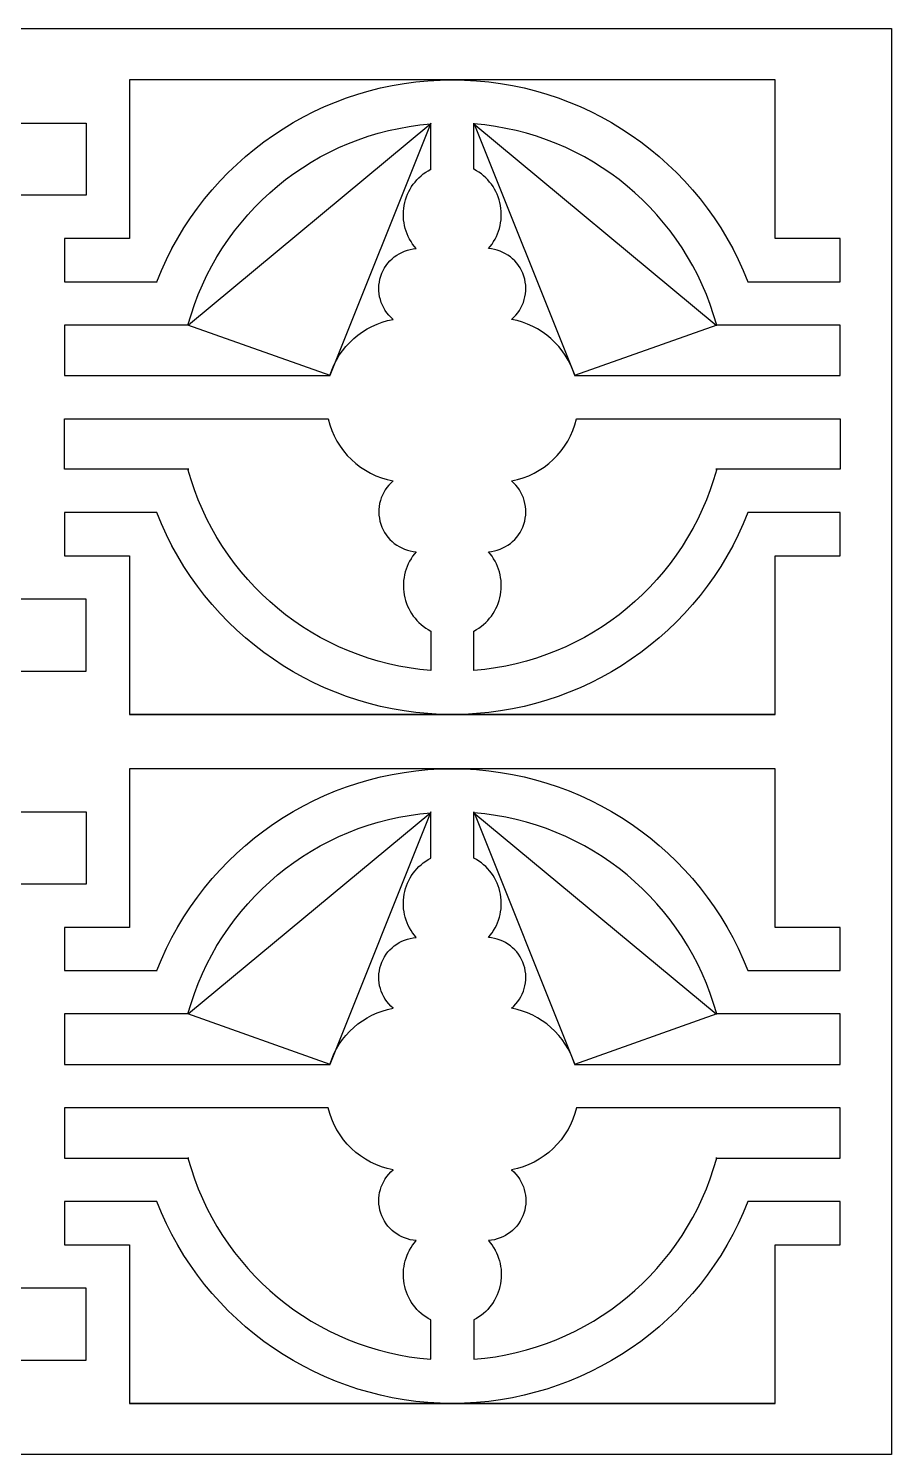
# Model space of a CAD drawing. Header units: centimetres. Extents: x -10.56 to -1.5, y 0.84 to 8.32.
# Drawn here: x -6.03 to -1.5, y 0.84 to 8.32 of the extents above; entities that cross this region are included whole.
import ezdxf

# ---------------------------------------------------------------- set-up
doc = ezdxf.new("R2010")
doc.units = ezdxf.units.CM
doc.header["$MEASUREMENT"] = 0
doc.layers.add('layer 1', color=7, linetype='Continuous')

msp = doc.modelspace()

# ---------------------------------------------------------------- linework, layer by layer
at = {"layer": 'layer 1', "color": 250}
for points, knots in [([(-10.55525, 0.84025), (-10.55525, 0.84025), (-1.49953, 0.84025), (-1.49953, 0.84025), (-1.49953, 0.84025), (-1.49953, 0.84025), (-1.49953, 8.31953), (-1.49953, 8.31953), (-1.49953, 8.31953), (-1.49953, 8.31953), (-10.55525, 8.31953), (-10.55525, 8.31953), (-10.55525, 8.31953), (-10.55525, 8.31953), (-10.55525, 0.84025), (-10.55525, 0.84025), (-10.55525, 0.84025), (-10.55525, 0.84025), (-10.55525, 0.84025), (-10.55525, 0.84025)], [0, 0, 0, 0, 0.1666667, 0.1666667, 0.1666667, 0.1666667, 0.3333333, 0.3333333, 0.3333333, 0.3333333, 0.5, 0.5, 0.5, 0.5, 0.6666667, 0.6666667, 0.6666667, 0.6666667, 1, 1, 1, 1]), ([(-5.35214, 6.99121), (-5.35214, 6.99121), (-5.83816, 6.99121), (-5.83816, 6.99121), (-5.83816, 6.99121), (-5.83816, 6.99121), (-5.83816, 7.21822), (-5.83816, 7.21822), (-5.83816, 7.21822), (-5.83816, 7.21822), (-5.49765, 7.21822), (-5.49765, 7.21822), (-5.49765, 7.21822), (-5.49765, 7.21822), (-5.49765, 8.05057), (-5.49765, 8.05057), (-5.49765, 8.05057), (-5.49765, 8.05057), (-2.10976, 8.05057), (-2.10976, 8.05057), (-2.10976, 8.05057), (-2.10976, 8.05057), (-2.10976, 7.21822), (-2.10976, 7.21822), (-2.10976, 7.21822), (-2.10976, 7.21822), (-1.76925, 7.21822), (-1.76925, 7.21822), (-1.76925, 7.21822), (-1.76925, 7.21822), (-1.76925, 6.99121), (-1.76925, 6.99121), (-1.76925, 6.99121), (-1.76925, 6.99121), (-2.25296, 6.99121), (-2.25296, 6.99121), (-2.25296, 6.99121), (-2.50233, 7.63003), (-3.11794, 8.05057), (-3.80371, 8.05057), (-3.80371, 8.05057), (-4.48948, 8.05057), (-5.10509, 7.63003), (-5.35446, 6.99121), (-5.35446, 6.99121), (-5.35446, 6.99121), (-5.35214, 6.99121), (-5.35214, 6.99121)], [0, 0, 0, 0, 0.0769231, 0.0769231, 0.0769231, 0.0769231, 0.1538462, 0.1538462, 0.1538462, 0.1538462, 0.2307692, 0.2307692, 0.2307692, 0.2307692, 0.3076923, 0.3076923, 0.3076923, 0.3076923, 0.3846154, 0.3846154, 0.3846154, 0.3846154, 0.4615385, 0.4615385, 0.4615385, 0.4615385, 0.5384615, 0.5384615, 0.5384615, 0.5384615, 0.6153846, 0.6153846, 0.6153846, 0.6153846, 0.6923077, 0.6923077, 0.6923077, 0.6923077, 0.7692308, 0.7692308, 0.7692308, 0.7692308, 0.8461538, 0.8461538, 0.8461538, 0.8461538, 1, 1, 1, 1]), ([(-6.33, 7.44522), (-6.33, 7.44522), (-5.72465, 7.44522), (-5.72465, 7.44522), (-5.72465, 7.44522), (-5.72465, 7.44522), (-5.72465, 7.82357), (-5.72465, 7.82357), (-5.72465, 7.82357), (-5.72465, 7.82357), (-6.33, 7.82357), (-6.33, 7.82357), (-6.33, 7.82357), (-6.33, 7.82357), (-6.33, 7.44522), (-6.33, 7.44522), (-6.33, 7.44522), (-6.33, 7.44522), (-6.33, 7.44522), (-6.33, 7.44522)], [0, 0, 0, 0, 0.1666667, 0.1666667, 0.1666667, 0.1666667, 0.3333333, 0.3333333, 0.3333333, 0.3333333, 0.5, 0.5, 0.5, 0.5, 0.6666667, 0.6666667, 0.6666667, 0.6666667, 1, 1, 1, 1]), ([(-3.91721, 7.81908), (-4.5217, 7.7712), (-5.03117, 7.34921), (-5.19074, 6.76421), (-5.19074, 6.76421), (-5.19074, 6.76421), (-5.18814, 6.76421), (-5.18814, 6.76421), (-5.18814, 6.76421), (-5.18814, 6.76421), (-3.91721, 7.81908), (-3.91721, 7.81908)], [0, 0, 0, 0, 0.25, 0.25, 0.25, 0.25, 0.5, 0.5, 0.5, 0.5, 1, 1, 1, 1]), ([(-3.91721, 7.82357), (-3.91721, 7.82357), (-3.91721, 7.58134), (-3.91721, 7.58134), (-3.91721, 7.58134), (-3.99029, 7.54284), (-4.04162, 7.47287), (-4.05639, 7.39161), (-4.05639, 7.39161), (-4.07116, 7.31034), (-4.04774, 7.22678), (-3.99288, 7.16503), (-3.99288, 7.16503), (-4.07865, 7.15953), (-4.15242, 7.10233), (-4.17909, 7.02061), (-4.17909, 7.02061), (-4.20576, 6.93891), (-4.17996, 6.8492), (-4.11395, 6.79415), (-4.11395, 6.79415), (-4.27087, 6.76505), (-4.39888, 6.65163), (-4.44667, 6.49937), (-4.44667, 6.49937), (-4.44667, 6.49937), (-3.91721, 7.82357), (-3.91721, 7.82357)], [0, 0, 0, 0, 0.125, 0.125, 0.125, 0.125, 0.25, 0.25, 0.25, 0.25, 0.375, 0.375, 0.375, 0.375, 0.5, 0.5, 0.5, 0.5, 0.625, 0.625, 0.625, 0.625, 0.75, 0.75, 0.75, 0.75, 1, 1, 1, 1]), ([(-3.69021, 7.82357), (-3.69021, 7.82357), (-3.69021, 7.58134), (-3.69021, 7.58134), (-3.69021, 7.58134), (-3.61713, 7.54284), (-3.5658, 7.47287), (-3.55103, 7.39161), (-3.55103, 7.39161), (-3.53626, 7.31034), (-3.55967, 7.22678), (-3.61454, 7.16503), (-3.61454, 7.16503), (-3.52877, 7.15953), (-3.455, 7.10233), (-3.42833, 7.02061), (-3.42833, 7.02061), (-3.40166, 6.93891), (-3.42746, 6.8492), (-3.49346, 6.79415), (-3.49346, 6.79415), (-3.33654, 6.76505), (-3.20854, 6.65163), (-3.16075, 6.49937), (-3.16075, 6.49937), (-3.16075, 6.49937), (-3.69021, 7.82357), (-3.69021, 7.82357)], [0, 0, 0, 0, 0.125, 0.125, 0.125, 0.125, 0.25, 0.25, 0.25, 0.25, 0.375, 0.375, 0.375, 0.375, 0.5, 0.5, 0.5, 0.5, 0.625, 0.625, 0.625, 0.625, 0.75, 0.75, 0.75, 0.75, 1, 1, 1, 1]), ([(-3.69021, 7.81908), (-3.08572, 7.7712), (-2.57625, 7.34921), (-2.41668, 6.76421), (-2.41668, 6.76421), (-2.41668, 6.76421), (-2.41927, 6.76421), (-2.41927, 6.76421), (-2.41927, 6.76421), (-2.41927, 6.76421), (-3.69021, 7.81908), (-3.69021, 7.81908)], [0, 0, 0, 0, 0.25, 0.25, 0.25, 0.25, 0.5, 0.5, 0.5, 0.5, 1, 1, 1, 1]), ([(-4.44521, 6.49937), (-4.44521, 6.49937), (-5.83816, 6.49937), (-5.83816, 6.49937), (-5.83816, 6.49937), (-5.83816, 6.49937), (-5.83816, 6.76421), (-5.83816, 6.76421), (-5.83816, 6.76421), (-5.83816, 6.76421), (-5.19074, 6.76421), (-5.19074, 6.76421), (-5.19074, 6.76421), (-5.19074, 6.76421), (-4.44521, 6.49937), (-4.44521, 6.49937)], [0, 0, 0, 0, 0.2, 0.2, 0.2, 0.2, 0.4, 0.4, 0.4, 0.4, 0.6, 0.6, 0.6, 0.6, 1, 1, 1, 1]), ([(-2.41668, 6.76421), (-2.41668, 6.76421), (-1.76925, 6.76421), (-1.76925, 6.76421), (-1.76925, 6.76421), (-1.76925, 6.76421), (-1.76925, 6.49937), (-1.76925, 6.49937), (-1.76925, 6.49937), (-1.76925, 6.49937), (-3.16221, 6.49937), (-3.16221, 6.49937), (-3.16221, 6.49937), (-3.16221, 6.49937), (-2.41668, 6.76421), (-2.41668, 6.76421)], [0, 0, 0, 0, 0.2, 0.2, 0.2, 0.2, 0.4, 0.4, 0.4, 0.4, 0.6, 0.6, 0.6, 0.6, 1, 1, 1, 1]), ([(-5.19074, 6.00752), (-5.03117, 5.42251), (-4.5217, 5.00051), (-3.91721, 4.95264), (-3.91721, 4.95264), (-3.91721, 4.95264), (-3.91721, 5.15918), (-3.91721, 5.15918), (-3.91721, 5.15918), (-3.99029, 5.19769), (-4.04162, 5.26765), (-4.05638, 5.34892), (-4.05638, 5.34892), (-4.07116, 5.43019), (-4.04774, 5.51374), (-3.99288, 5.5755), (-3.99288, 5.5755), (-4.07865, 5.581), (-4.15242, 5.63821), (-4.17909, 5.71992), (-4.17909, 5.71992), (-4.20576, 5.80163), (-4.17996, 5.89134), (-4.11395, 5.94639), (-4.11395, 5.94639), (-4.28235, 5.97761), (-4.41629, 6.10557), (-4.45519, 6.27236), (-4.45519, 6.27236), (-4.45519, 6.27236), (-5.83816, 6.27236), (-5.83816, 6.27236), (-5.83816, 6.27236), (-5.83816, 6.27236), (-5.83816, 6.00752), (-5.83816, 6.00752), (-5.83816, 6.00752), (-5.83816, 6.00752), (-5.19074, 6.00752), (-5.19074, 6.00752), (-5.19074, 6.00752), (-5.19074, 6.00752), (-5.18629, 6.00752), (-5.18629, 6.00752), (-5.18629, 6.00752), (-5.18629, 6.00752), (-5.19074, 6.00752), (-5.19074, 6.00752)], [0, 0, 0, 0, 0.0769231, 0.0769231, 0.0769231, 0.0769231, 0.1538462, 0.1538462, 0.1538462, 0.1538462, 0.2307692, 0.2307692, 0.2307692, 0.2307692, 0.3076923, 0.3076923, 0.3076923, 0.3076923, 0.3846154, 0.3846154, 0.3846154, 0.3846154, 0.4615385, 0.4615385, 0.4615385, 0.4615385, 0.5384615, 0.5384615, 0.5384615, 0.5384615, 0.6153846, 0.6153846, 0.6153846, 0.6153846, 0.6923077, 0.6923077, 0.6923077, 0.6923077, 0.7692308, 0.7692308, 0.7692308, 0.7692308, 0.8461538, 0.8461538, 0.8461538, 0.8461538, 1, 1, 1, 1]), ([(-2.42112, 6.00752), (-2.42112, 6.00752), (-2.41668, 6.00752), (-2.41668, 6.00752), (-2.41668, 6.00752), (-2.41668, 6.00752), (-1.76925, 6.00752), (-1.76925, 6.00752), (-1.76925, 6.00752), (-1.76925, 6.00752), (-1.76925, 6.27236), (-1.76925, 6.27236), (-1.76925, 6.27236), (-1.76925, 6.27236), (-3.15223, 6.27236), (-3.15223, 6.27236), (-3.15223, 6.27236), (-3.19113, 6.10557), (-3.32507, 5.97761), (-3.49346, 5.94639), (-3.49346, 5.94639), (-3.42746, 5.89134), (-3.40166, 5.80163), (-3.42833, 5.71992), (-3.42833, 5.71992), (-3.455, 5.63821), (-3.52877, 5.581), (-3.61454, 5.5755), (-3.61454, 5.5755), (-3.55967, 5.51374), (-3.53626, 5.43019), (-3.55104, 5.34892), (-3.55104, 5.34892), (-3.5658, 5.26765), (-3.61713, 5.19769), (-3.69021, 5.15918), (-3.69021, 5.15918), (-3.69021, 5.15918), (-3.69021, 4.95264), (-3.69021, 4.95264), (-3.69021, 4.95264), (-3.08572, 5.00051), (-2.57625, 5.42251), (-2.41668, 6.00752), (-2.41668, 6.00752), (-2.41668, 6.00752), (-2.42112, 6.00752), (-2.42112, 6.00752)], [0, 0, 0, 0, 0.0769231, 0.0769231, 0.0769231, 0.0769231, 0.1538462, 0.1538462, 0.1538462, 0.1538462, 0.2307692, 0.2307692, 0.2307692, 0.2307692, 0.3076923, 0.3076923, 0.3076923, 0.3076923, 0.3846154, 0.3846154, 0.3846154, 0.3846154, 0.4615385, 0.4615385, 0.4615385, 0.4615385, 0.5384615, 0.5384615, 0.5384615, 0.5384615, 0.6153846, 0.6153846, 0.6153846, 0.6153846, 0.6923077, 0.6923077, 0.6923077, 0.6923077, 0.7692308, 0.7692308, 0.7692308, 0.7692308, 0.8461538, 0.8461538, 0.8461538, 0.8461538, 1, 1, 1, 1]), ([(-5.49765, 4.72115), (-5.49765, 4.72115), (-5.49765, 5.55351), (-5.49765, 5.55351), (-5.49765, 5.55351), (-5.49765, 5.55351), (-5.83816, 5.55351), (-5.83816, 5.55351), (-5.83816, 5.55351), (-5.83816, 5.55351), (-5.83816, 5.78051), (-5.83816, 5.78051), (-5.83816, 5.78051), (-5.83816, 5.78051), (-5.35446, 5.78051), (-5.35446, 5.78051), (-5.35446, 5.78051), (-5.10509, 5.14168), (-4.48948, 4.72115), (-3.80371, 4.72115), (-3.80371, 4.72115), (-3.11794, 4.72115), (-2.50233, 5.14168), (-2.25296, 5.78051), (-2.25296, 5.78051), (-2.25296, 5.78051), (-1.76925, 5.78051), (-1.76925, 5.78051), (-1.76925, 5.78051), (-1.76925, 5.78051), (-1.76925, 5.55351), (-1.76925, 5.55351), (-1.76925, 5.55351), (-1.76925, 5.55351), (-2.10976, 5.55351), (-2.10976, 5.55351), (-2.10976, 5.55351), (-2.10976, 5.55351), (-2.10976, 4.72115), (-2.10976, 4.72115), (-2.10976, 4.72115), (-2.10976, 4.72115), (-5.49765, 4.72115), (-5.49765, 4.72115)], [0, 0, 0, 0, 0.0833333, 0.0833333, 0.0833333, 0.0833333, 0.1666667, 0.1666667, 0.1666667, 0.1666667, 0.25, 0.25, 0.25, 0.25, 0.3333333, 0.3333333, 0.3333333, 0.3333333, 0.4166667, 0.4166667, 0.4166667, 0.4166667, 0.5, 0.5, 0.5, 0.5, 0.5833333, 0.5833333, 0.5833333, 0.5833333, 0.6666667, 0.6666667, 0.6666667, 0.6666667, 0.75, 0.75, 0.75, 0.75, 0.8333333, 0.8333333, 0.8333333, 0.8333333, 1, 1, 1, 1]), ([(-6.33, 5.3265), (-6.33, 5.3265), (-5.72465, 5.3265), (-5.72465, 5.3265), (-5.72465, 5.3265), (-5.72465, 5.3265), (-5.72465, 4.94816), (-5.72465, 4.94816), (-5.72465, 4.94816), (-5.72465, 4.94816), (-6.33, 4.94816), (-6.33, 4.94816), (-6.33, 4.94816), (-6.33, 4.94816), (-6.33, 5.3265), (-6.33, 5.3265), (-6.33, 5.3265), (-6.33, 5.3265), (-6.33, 5.3265), (-6.33, 5.3265)], [0, 0, 0, 0, 0.1666667, 0.1666667, 0.1666667, 0.1666667, 0.3333333, 0.3333333, 0.3333333, 0.3333333, 0.5, 0.5, 0.5, 0.5, 0.6666667, 0.6666667, 0.6666667, 0.6666667, 1, 1, 1, 1]), ([(-5.49765, 4.72115), (-5.49765, 4.72115), (-2.10976, 4.72115), (-2.10976, 4.72115), (-2.10976, 4.72115), (-2.10976, 4.72115), (-5.49765, 4.72115), (-5.49765, 4.72115), (-5.49765, 4.72115), (-5.49765, 4.72115), (-5.49765, 4.72115), (-5.49765, 4.72115)], [0, 0, 0, 0, 0.25, 0.25, 0.25, 0.25, 0.5, 0.5, 0.5, 0.5, 1, 1, 1, 1]), ([(-5.35214, 3.37804), (-5.35214, 3.37804), (-5.83816, 3.37804), (-5.83816, 3.37804), (-5.83816, 3.37804), (-5.83816, 3.37804), (-5.83816, 3.60505), (-5.83816, 3.60505), (-5.83816, 3.60505), (-5.83816, 3.60505), (-5.49765, 3.60505), (-5.49765, 3.60505), (-5.49765, 3.60505), (-5.49765, 3.60505), (-5.49765, 4.43739), (-5.49765, 4.43739), (-5.49765, 4.43739), (-5.49765, 4.43739), (-2.10976, 4.43739), (-2.10976, 4.43739), (-2.10976, 4.43739), (-2.10976, 4.43739), (-2.10976, 3.60505), (-2.10976, 3.60505), (-2.10976, 3.60505), (-2.10976, 3.60505), (-1.76925, 3.60505), (-1.76925, 3.60505), (-1.76925, 3.60505), (-1.76925, 3.60505), (-1.76925, 3.37804), (-1.76925, 3.37804), (-1.76925, 3.37804), (-1.76925, 3.37804), (-2.25296, 3.37804), (-2.25296, 3.37804), (-2.25296, 3.37804), (-2.50233, 4.01685), (-3.11794, 4.43739), (-3.80371, 4.43739), (-3.80371, 4.43739), (-4.48948, 4.43739), (-5.10509, 4.01685), (-5.35446, 3.37804), (-5.35446, 3.37804), (-5.35446, 3.37804), (-5.35214, 3.37804), (-5.35214, 3.37804)], [0, 0, 0, 0, 0.0769231, 0.0769231, 0.0769231, 0.0769231, 0.1538462, 0.1538462, 0.1538462, 0.1538462, 0.2307692, 0.2307692, 0.2307692, 0.2307692, 0.3076923, 0.3076923, 0.3076923, 0.3076923, 0.3846154, 0.3846154, 0.3846154, 0.3846154, 0.4615385, 0.4615385, 0.4615385, 0.4615385, 0.5384615, 0.5384615, 0.5384615, 0.5384615, 0.6153846, 0.6153846, 0.6153846, 0.6153846, 0.6923077, 0.6923077, 0.6923077, 0.6923077, 0.7692308, 0.7692308, 0.7692308, 0.7692308, 0.8461538, 0.8461538, 0.8461538, 0.8461538, 1, 1, 1, 1]), ([(-6.33, 3.83205), (-6.33, 3.83205), (-5.72465, 3.83205), (-5.72465, 3.83205), (-5.72465, 3.83205), (-5.72465, 3.83205), (-5.72465, 4.21039), (-5.72465, 4.21039), (-5.72465, 4.21039), (-5.72465, 4.21039), (-6.33, 4.21039), (-6.33, 4.21039), (-6.33, 4.21039), (-6.33, 4.21039), (-6.33, 3.83205), (-6.33, 3.83205), (-6.33, 3.83205), (-6.33, 3.83205), (-6.33, 3.83205), (-6.33, 3.83205)], [0, 0, 0, 0, 0.1666667, 0.1666667, 0.1666667, 0.1666667, 0.3333333, 0.3333333, 0.3333333, 0.3333333, 0.5, 0.5, 0.5, 0.5, 0.6666667, 0.6666667, 0.6666667, 0.6666667, 1, 1, 1, 1]), ([(-3.91721, 4.2059), (-4.5217, 4.15802), (-5.03117, 3.73604), (-5.19074, 3.15103), (-5.19074, 3.15103), (-5.19074, 3.15103), (-5.18814, 3.15103), (-5.18814, 3.15103), (-5.18814, 3.15103), (-5.18814, 3.15103), (-3.91721, 4.2059), (-3.91721, 4.2059)], [0, 0, 0, 0, 0.25, 0.25, 0.25, 0.25, 0.5, 0.5, 0.5, 0.5, 1, 1, 1, 1]), ([(-3.91721, 4.21039), (-3.91721, 4.21039), (-3.91721, 3.96816), (-3.91721, 3.96816), (-3.91721, 3.96816), (-3.99029, 3.92966), (-4.04162, 3.8597), (-4.05639, 3.77844), (-4.05639, 3.77844), (-4.07116, 3.69716), (-4.04774, 3.61361), (-3.99288, 3.55186), (-3.99288, 3.55186), (-4.07865, 3.54636), (-4.15242, 3.48916), (-4.17909, 3.40744), (-4.17909, 3.40744), (-4.20576, 3.32574), (-4.17996, 3.23603), (-4.11395, 3.18098), (-4.11395, 3.18098), (-4.27087, 3.15188), (-4.39888, 3.03846), (-4.44667, 2.88619), (-4.44667, 2.88619), (-4.44667, 2.88619), (-3.91721, 4.21039), (-3.91721, 4.21039)], [0, 0, 0, 0, 0.125, 0.125, 0.125, 0.125, 0.25, 0.25, 0.25, 0.25, 0.375, 0.375, 0.375, 0.375, 0.5, 0.5, 0.5, 0.5, 0.625, 0.625, 0.625, 0.625, 0.75, 0.75, 0.75, 0.75, 1, 1, 1, 1]), ([(-3.69021, 4.21039), (-3.69021, 4.21039), (-3.69021, 3.96816), (-3.69021, 3.96816), (-3.69021, 3.96816), (-3.61713, 3.92966), (-3.5658, 3.8597), (-3.55103, 3.77844), (-3.55103, 3.77844), (-3.53626, 3.69716), (-3.55967, 3.61361), (-3.61454, 3.55186), (-3.61454, 3.55186), (-3.52877, 3.54636), (-3.455, 3.48916), (-3.42833, 3.40744), (-3.42833, 3.40744), (-3.40166, 3.32574), (-3.42746, 3.23603), (-3.49346, 3.18098), (-3.49346, 3.18098), (-3.33654, 3.15188), (-3.20854, 3.03846), (-3.16075, 2.88619), (-3.16075, 2.88619), (-3.16075, 2.88619), (-3.69021, 4.21039), (-3.69021, 4.21039)], [0, 0, 0, 0, 0.125, 0.125, 0.125, 0.125, 0.25, 0.25, 0.25, 0.25, 0.375, 0.375, 0.375, 0.375, 0.5, 0.5, 0.5, 0.5, 0.625, 0.625, 0.625, 0.625, 0.75, 0.75, 0.75, 0.75, 1, 1, 1, 1]), ([(-3.69021, 4.2059), (-3.08572, 4.15802), (-2.57625, 3.73604), (-2.41668, 3.15103), (-2.41668, 3.15103), (-2.41668, 3.15103), (-2.41927, 3.15103), (-2.41927, 3.15103), (-2.41927, 3.15103), (-2.41927, 3.15103), (-3.69021, 4.2059), (-3.69021, 4.2059)], [0, 0, 0, 0, 0.25, 0.25, 0.25, 0.25, 0.5, 0.5, 0.5, 0.5, 1, 1, 1, 1]), ([(-4.44521, 2.88619), (-4.44521, 2.88619), (-5.83816, 2.88619), (-5.83816, 2.88619), (-5.83816, 2.88619), (-5.83816, 2.88619), (-5.83816, 3.15103), (-5.83816, 3.15103), (-5.83816, 3.15103), (-5.83816, 3.15103), (-5.19074, 3.15103), (-5.19074, 3.15103), (-5.19074, 3.15103), (-5.19074, 3.15103), (-4.44521, 2.88619), (-4.44521, 2.88619)], [0, 0, 0, 0, 0.2, 0.2, 0.2, 0.2, 0.4, 0.4, 0.4, 0.4, 0.6, 0.6, 0.6, 0.6, 1, 1, 1, 1]), ([(-2.41668, 3.15103), (-2.41668, 3.15103), (-1.76925, 3.15103), (-1.76925, 3.15103), (-1.76925, 3.15103), (-1.76925, 3.15103), (-1.76925, 2.88619), (-1.76925, 2.88619), (-1.76925, 2.88619), (-1.76925, 2.88619), (-3.16221, 2.88619), (-3.16221, 2.88619), (-3.16221, 2.88619), (-3.16221, 2.88619), (-2.41668, 3.15103), (-2.41668, 3.15103)], [0, 0, 0, 0, 0.2, 0.2, 0.2, 0.2, 0.4, 0.4, 0.4, 0.4, 0.6, 0.6, 0.6, 0.6, 1, 1, 1, 1]), ([(-5.18629, 2.39435), (-5.18629, 2.39435), (-5.19074, 2.39435), (-5.19074, 2.39435), (-5.19074, 2.39435), (-5.19074, 2.39435), (-5.83816, 2.39435), (-5.83816, 2.39435), (-5.83816, 2.39435), (-5.83816, 2.39435), (-5.83816, 2.65919), (-5.83816, 2.65919), (-5.83816, 2.65919), (-5.83816, 2.65919), (-4.45519, 2.65919), (-4.45519, 2.65919), (-4.45519, 2.65919), (-4.41629, 2.4924), (-4.28235, 2.36444), (-4.11395, 2.33322), (-4.11395, 2.33322), (-4.17996, 2.27817), (-4.20576, 2.18846), (-4.17909, 2.10674), (-4.17909, 2.10674), (-4.15242, 2.02504), (-4.07865, 1.96783), (-3.99288, 1.96233), (-3.99288, 1.96233), (-4.04774, 1.90057), (-4.07116, 1.81702), (-4.05638, 1.73575), (-4.05638, 1.73575), (-4.04162, 1.65448), (-3.99029, 1.58452), (-3.91721, 1.54601), (-3.91721, 1.54601), (-3.91721, 1.54601), (-3.91721, 1.33947), (-3.91721, 1.33947), (-3.91721, 1.33947), (-4.5217, 1.38734), (-5.03117, 1.80934), (-5.19074, 2.39435), (-5.19074, 2.39435), (-5.19074, 2.39435), (-5.18629, 2.39435), (-5.18629, 2.39435)], [0, 0, 0, 0, 0.0769231, 0.0769231, 0.0769231, 0.0769231, 0.1538462, 0.1538462, 0.1538462, 0.1538462, 0.2307692, 0.2307692, 0.2307692, 0.2307692, 0.3076923, 0.3076923, 0.3076923, 0.3076923, 0.3846154, 0.3846154, 0.3846154, 0.3846154, 0.4615385, 0.4615385, 0.4615385, 0.4615385, 0.5384615, 0.5384615, 0.5384615, 0.5384615, 0.6153846, 0.6153846, 0.6153846, 0.6153846, 0.6923077, 0.6923077, 0.6923077, 0.6923077, 0.7692308, 0.7692308, 0.7692308, 0.7692308, 0.8461538, 0.8461538, 0.8461538, 0.8461538, 1, 1, 1, 1]), ([(-2.41668, 2.39435), (-2.57625, 1.80934), (-3.08572, 1.38734), (-3.69021, 1.33947), (-3.69021, 1.33947), (-3.69021, 1.33947), (-3.69021, 1.54601), (-3.69021, 1.54601), (-3.69021, 1.54601), (-3.61713, 1.58452), (-3.5658, 1.65448), (-3.55104, 1.73575), (-3.55104, 1.73575), (-3.53626, 1.81702), (-3.55967, 1.90057), (-3.61454, 1.96233), (-3.61454, 1.96233), (-3.52877, 1.96783), (-3.455, 2.02504), (-3.42833, 2.10674), (-3.42833, 2.10674), (-3.40166, 2.18846), (-3.42746, 2.27817), (-3.49346, 2.33322), (-3.49346, 2.33322), (-3.32507, 2.36444), (-3.19113, 2.4924), (-3.15223, 2.65919), (-3.15223, 2.65919), (-3.15223, 2.65919), (-1.76925, 2.65919), (-1.76925, 2.65919), (-1.76925, 2.65919), (-1.76925, 2.65919), (-1.76925, 2.39435), (-1.76925, 2.39435), (-1.76925, 2.39435), (-1.76925, 2.39435), (-2.41668, 2.39435), (-2.41668, 2.39435), (-2.41668, 2.39435), (-2.41668, 2.39435), (-2.42112, 2.39435), (-2.42112, 2.39435), (-2.42112, 2.39435), (-2.42112, 2.39435), (-2.41668, 2.39435), (-2.41668, 2.39435)], [0, 0, 0, 0, 0.0769231, 0.0769231, 0.0769231, 0.0769231, 0.1538462, 0.1538462, 0.1538462, 0.1538462, 0.2307692, 0.2307692, 0.2307692, 0.2307692, 0.3076923, 0.3076923, 0.3076923, 0.3076923, 0.3846154, 0.3846154, 0.3846154, 0.3846154, 0.4615385, 0.4615385, 0.4615385, 0.4615385, 0.5384615, 0.5384615, 0.5384615, 0.5384615, 0.6153846, 0.6153846, 0.6153846, 0.6153846, 0.6923077, 0.6923077, 0.6923077, 0.6923077, 0.7692308, 0.7692308, 0.7692308, 0.7692308, 0.8461538, 0.8461538, 0.8461538, 0.8461538, 1, 1, 1, 1]), ([(-5.49765, 1.10798), (-5.49765, 1.10798), (-5.49765, 1.94034), (-5.49765, 1.94034), (-5.49765, 1.94034), (-5.49765, 1.94034), (-5.83816, 1.94034), (-5.83816, 1.94034), (-5.83816, 1.94034), (-5.83816, 1.94034), (-5.83816, 2.16734), (-5.83816, 2.16734), (-5.83816, 2.16734), (-5.83816, 2.16734), (-5.35446, 2.16734), (-5.35446, 2.16734), (-5.35446, 2.16734), (-5.10509, 1.52851), (-4.48948, 1.10798), (-3.80371, 1.10798), (-3.80371, 1.10798), (-3.11794, 1.10798), (-2.50233, 1.52851), (-2.25296, 2.16734), (-2.25296, 2.16734), (-2.25296, 2.16734), (-1.76925, 2.16734), (-1.76925, 2.16734), (-1.76925, 2.16734), (-1.76925, 2.16734), (-1.76925, 1.94034), (-1.76925, 1.94034), (-1.76925, 1.94034), (-1.76925, 1.94034), (-2.10976, 1.94034), (-2.10976, 1.94034), (-2.10976, 1.94034), (-2.10976, 1.94034), (-2.10976, 1.10798), (-2.10976, 1.10798), (-2.10976, 1.10798), (-2.10976, 1.10798), (-5.49765, 1.10798), (-5.49765, 1.10798)], [0, 0, 0, 0, 0.0833333, 0.0833333, 0.0833333, 0.0833333, 0.1666667, 0.1666667, 0.1666667, 0.1666667, 0.25, 0.25, 0.25, 0.25, 0.3333333, 0.3333333, 0.3333333, 0.3333333, 0.4166667, 0.4166667, 0.4166667, 0.4166667, 0.5, 0.5, 0.5, 0.5, 0.5833333, 0.5833333, 0.5833333, 0.5833333, 0.6666667, 0.6666667, 0.6666667, 0.6666667, 0.75, 0.75, 0.75, 0.75, 0.8333333, 0.8333333, 0.8333333, 0.8333333, 1, 1, 1, 1]), ([(-6.33, 1.71333), (-6.33, 1.71333), (-5.72465, 1.71333), (-5.72465, 1.71333), (-5.72465, 1.71333), (-5.72465, 1.71333), (-5.72465, 1.33499), (-5.72465, 1.33499), (-5.72465, 1.33499), (-5.72465, 1.33499), (-6.33, 1.33499), (-6.33, 1.33499), (-6.33, 1.33499), (-6.33, 1.33499), (-6.33, 1.71333), (-6.33, 1.71333), (-6.33, 1.71333), (-6.33, 1.71333), (-6.33, 1.71333), (-6.33, 1.71333)], [0, 0, 0, 0, 0.1666667, 0.1666667, 0.1666667, 0.1666667, 0.3333333, 0.3333333, 0.3333333, 0.3333333, 0.5, 0.5, 0.5, 0.5, 0.6666667, 0.6666667, 0.6666667, 0.6666667, 1, 1, 1, 1]), ([(-5.49765, 1.10798), (-5.49765, 1.10798), (-2.10976, 1.10798), (-2.10976, 1.10798), (-2.10976, 1.10798), (-2.10976, 1.10798), (-5.49765, 1.10798), (-5.49765, 1.10798), (-5.49765, 1.10798), (-5.49765, 1.10798), (-5.49765, 1.10798), (-5.49765, 1.10798)], [0, 0, 0, 0, 0.25, 0.25, 0.25, 0.25, 0.5, 0.5, 0.5, 0.5, 1, 1, 1, 1])]:
    msp.add_open_spline(points, degree=3, knots=knots, dxfattribs=at)
at = {"layer": 'layer 1', "lineweight": 9}
for points, knots in [([(-10.55525, 0.84025), (-10.55525, 0.84025), (-1.49953, 0.84025), (-1.49953, 0.84025), (-1.49953, 0.84025), (-1.49953, 0.84025), (-1.49953, 8.31953), (-1.49953, 8.31953), (-1.49953, 8.31953), (-1.49953, 8.31953), (-10.55525, 8.31953), (-10.55525, 8.31953), (-10.55525, 8.31953), (-10.55525, 8.31953), (-10.55525, 0.84025), (-10.55525, 0.84025), (-10.55525, 0.84025), (-10.55525, 0.84025), (-10.55525, 0.84025), (-10.55525, 0.84025)], [0, 0, 0, 0, 0.1666667, 0.1666667, 0.1666667, 0.1666667, 0.3333333, 0.3333333, 0.3333333, 0.3333333, 0.5, 0.5, 0.5, 0.5, 0.6666667, 0.6666667, 0.6666667, 0.6666667, 1, 1, 1, 1]), ([(-5.35214, 6.99121), (-5.35214, 6.99121), (-5.83816, 6.99121), (-5.83816, 6.99121), (-5.83816, 6.99121), (-5.83816, 6.99121), (-5.83816, 7.21822), (-5.83816, 7.21822), (-5.83816, 7.21822), (-5.83816, 7.21822), (-5.49765, 7.21822), (-5.49765, 7.21822), (-5.49765, 7.21822), (-5.49765, 7.21822), (-5.49765, 8.05057), (-5.49765, 8.05057), (-5.49765, 8.05057), (-5.49765, 8.05057), (-2.10976, 8.05057), (-2.10976, 8.05057), (-2.10976, 8.05057), (-2.10976, 8.05057), (-2.10976, 7.21822), (-2.10976, 7.21822), (-2.10976, 7.21822), (-2.10976, 7.21822), (-1.76925, 7.21822), (-1.76925, 7.21822), (-1.76925, 7.21822), (-1.76925, 7.21822), (-1.76925, 6.99121), (-1.76925, 6.99121), (-1.76925, 6.99121), (-1.76925, 6.99121), (-2.25296, 6.99121), (-2.25296, 6.99121), (-2.25296, 6.99121), (-2.50233, 7.63003), (-3.11794, 8.05057), (-3.80371, 8.05057), (-3.80371, 8.05057), (-4.48948, 8.05057), (-5.10509, 7.63003), (-5.35446, 6.99121)], [0, 0, 0, 0, 0.0833333, 0.0833333, 0.0833333, 0.0833333, 0.1666667, 0.1666667, 0.1666667, 0.1666667, 0.25, 0.25, 0.25, 0.25, 0.3333333, 0.3333333, 0.3333333, 0.3333333, 0.4166667, 0.4166667, 0.4166667, 0.4166667, 0.5, 0.5, 0.5, 0.5, 0.5833333, 0.5833333, 0.5833333, 0.5833333, 0.6666667, 0.6666667, 0.6666667, 0.6666667, 0.75, 0.75, 0.75, 0.75, 0.8333333, 0.8333333, 0.8333333, 0.8333333, 1, 1, 1, 1]), ([(-6.33, 7.44522), (-6.33, 7.44522), (-5.72465, 7.44522), (-5.72465, 7.44522), (-5.72465, 7.44522), (-5.72465, 7.44522), (-5.72465, 7.82357), (-5.72465, 7.82357), (-5.72465, 7.82357), (-5.72465, 7.82357), (-6.33, 7.82357), (-6.33, 7.82357), (-6.33, 7.82357), (-6.33, 7.82357), (-6.33, 7.44522), (-6.33, 7.44522), (-6.33, 7.44522), (-6.33, 7.44522), (-6.33, 7.44522), (-6.33, 7.44522)], [0, 0, 0, 0, 0.1666667, 0.1666667, 0.1666667, 0.1666667, 0.3333333, 0.3333333, 0.3333333, 0.3333333, 0.5, 0.5, 0.5, 0.5, 0.6666667, 0.6666667, 0.6666667, 0.6666667, 1, 1, 1, 1]), ([(-3.91721, 7.81908), (-4.5217, 7.7712), (-5.03117, 7.34921), (-5.19074, 6.76421), (-5.19074, 6.76421), (-5.19074, 6.76421), (-5.18814, 6.76421), (-5.18814, 6.76421)], [0, 0, 0, 0, 0.3333333, 0.3333333, 0.3333333, 0.3333333, 1, 1, 1, 1]), ([(-3.91721, 7.82357), (-3.91721, 7.82357), (-3.91721, 7.58134), (-3.91721, 7.58134), (-3.91721, 7.58134), (-3.99029, 7.54284), (-4.04162, 7.47287), (-4.05639, 7.39161), (-4.05639, 7.39161), (-4.07116, 7.31034), (-4.04774, 7.22678), (-3.99288, 7.16503), (-3.99288, 7.16503), (-4.07865, 7.15953), (-4.15242, 7.10233), (-4.17909, 7.02061), (-4.17909, 7.02061), (-4.20576, 6.93891), (-4.17996, 6.8492), (-4.11395, 6.79415), (-4.11395, 6.79415), (-4.27087, 6.76505), (-4.39888, 6.65163), (-4.44667, 6.49937)], [0, 0, 0, 0, 0.1428571, 0.1428571, 0.1428571, 0.1428571, 0.2857143, 0.2857143, 0.2857143, 0.2857143, 0.4285714, 0.4285714, 0.4285714, 0.4285714, 0.5714286, 0.5714286, 0.5714286, 0.5714286, 0.7142857, 0.7142857, 0.7142857, 0.7142857, 1, 1, 1, 1]), ([(-3.69021, 7.82357), (-3.69021, 7.82357), (-3.69021, 7.58134), (-3.69021, 7.58134), (-3.69021, 7.58134), (-3.61713, 7.54284), (-3.5658, 7.47287), (-3.55103, 7.39161), (-3.55103, 7.39161), (-3.53626, 7.31034), (-3.55967, 7.22678), (-3.61454, 7.16503), (-3.61454, 7.16503), (-3.52877, 7.15953), (-3.455, 7.10233), (-3.42833, 7.02061), (-3.42833, 7.02061), (-3.40166, 6.93891), (-3.42746, 6.8492), (-3.49346, 6.79415), (-3.49346, 6.79415), (-3.33654, 6.76505), (-3.20854, 6.65163), (-3.16075, 6.49937)], [0, 0, 0, 0, 0.1428571, 0.1428571, 0.1428571, 0.1428571, 0.2857143, 0.2857143, 0.2857143, 0.2857143, 0.4285714, 0.4285714, 0.4285714, 0.4285714, 0.5714286, 0.5714286, 0.5714286, 0.5714286, 0.7142857, 0.7142857, 0.7142857, 0.7142857, 1, 1, 1, 1]), ([(-3.69021, 7.81908), (-3.08572, 7.7712), (-2.57625, 7.34921), (-2.41668, 6.76421), (-2.41668, 6.76421), (-2.41668, 6.76421), (-2.41927, 6.76421), (-2.41927, 6.76421)], [0, 0, 0, 0, 0.3333333, 0.3333333, 0.3333333, 0.3333333, 1, 1, 1, 1]), ([(-4.44521, 6.49937), (-4.44521, 6.49937), (-5.83816, 6.49937), (-5.83816, 6.49937), (-5.83816, 6.49937), (-5.83816, 6.49937), (-5.83816, 6.76421), (-5.83816, 6.76421), (-5.83816, 6.76421), (-5.83816, 6.76421), (-5.19074, 6.76421), (-5.19074, 6.76421)], [0, 0, 0, 0, 0.25, 0.25, 0.25, 0.25, 0.5, 0.5, 0.5, 0.5, 1, 1, 1, 1]), ([(-2.41668, 6.76421), (-2.41668, 6.76421), (-1.76925, 6.76421), (-1.76925, 6.76421), (-1.76925, 6.76421), (-1.76925, 6.76421), (-1.76925, 6.49937), (-1.76925, 6.49937), (-1.76925, 6.49937), (-1.76925, 6.49937), (-3.16221, 6.49937), (-3.16221, 6.49937)], [0, 0, 0, 0, 0.25, 0.25, 0.25, 0.25, 0.5, 0.5, 0.5, 0.5, 1, 1, 1, 1]), ([(-5.19074, 6.00752), (-5.03117, 5.42251), (-4.5217, 5.00051), (-3.91721, 4.95264), (-3.91721, 4.95264), (-3.91721, 4.95264), (-3.91721, 5.15918), (-3.91721, 5.15918), (-3.91721, 5.15918), (-3.99029, 5.19769), (-4.04162, 5.26765), (-4.05638, 5.34892), (-4.05638, 5.34892), (-4.07116, 5.43019), (-4.04774, 5.51374), (-3.99288, 5.5755), (-3.99288, 5.5755), (-4.07865, 5.581), (-4.15242, 5.63821), (-4.17909, 5.71992), (-4.17909, 5.71992), (-4.20576, 5.80163), (-4.17996, 5.89134), (-4.11395, 5.94639), (-4.11395, 5.94639), (-4.28235, 5.97761), (-4.41629, 6.10557), (-4.45519, 6.27236), (-4.45519, 6.27236), (-4.45519, 6.27236), (-5.83816, 6.27236), (-5.83816, 6.27236), (-5.83816, 6.27236), (-5.83816, 6.27236), (-5.83816, 6.00752), (-5.83816, 6.00752), (-5.83816, 6.00752), (-5.83816, 6.00752), (-5.19074, 6.00752), (-5.19074, 6.00752), (-5.19074, 6.00752), (-5.19074, 6.00752), (-5.18629, 6.00752), (-5.18629, 6.00752)], [0, 0, 0, 0, 0.0833333, 0.0833333, 0.0833333, 0.0833333, 0.1666667, 0.1666667, 0.1666667, 0.1666667, 0.25, 0.25, 0.25, 0.25, 0.3333333, 0.3333333, 0.3333333, 0.3333333, 0.4166667, 0.4166667, 0.4166667, 0.4166667, 0.5, 0.5, 0.5, 0.5, 0.5833333, 0.5833333, 0.5833333, 0.5833333, 0.6666667, 0.6666667, 0.6666667, 0.6666667, 0.75, 0.75, 0.75, 0.75, 0.8333333, 0.8333333, 0.8333333, 0.8333333, 1, 1, 1, 1]), ([(-2.42112, 6.00752), (-2.42112, 6.00752), (-2.41668, 6.00752), (-2.41668, 6.00752), (-2.41668, 6.00752), (-2.41668, 6.00752), (-1.76925, 6.00752), (-1.76925, 6.00752), (-1.76925, 6.00752), (-1.76925, 6.00752), (-1.76925, 6.27236), (-1.76925, 6.27236), (-1.76925, 6.27236), (-1.76925, 6.27236), (-3.15223, 6.27236), (-3.15223, 6.27236), (-3.15223, 6.27236), (-3.19113, 6.10557), (-3.32507, 5.97761), (-3.49346, 5.94639), (-3.49346, 5.94639), (-3.42746, 5.89134), (-3.40166, 5.80163), (-3.42833, 5.71992), (-3.42833, 5.71992), (-3.455, 5.63821), (-3.52877, 5.581), (-3.61454, 5.5755), (-3.61454, 5.5755), (-3.55967, 5.51374), (-3.53626, 5.43019), (-3.55104, 5.34892), (-3.55104, 5.34892), (-3.5658, 5.26765), (-3.61713, 5.19769), (-3.69021, 5.15918), (-3.69021, 5.15918), (-3.69021, 5.15918), (-3.69021, 4.95264), (-3.69021, 4.95264), (-3.69021, 4.95264), (-3.08572, 5.00051), (-2.57625, 5.42251), (-2.41668, 6.00752)], [0, 0, 0, 0, 0.0833333, 0.0833333, 0.0833333, 0.0833333, 0.1666667, 0.1666667, 0.1666667, 0.1666667, 0.25, 0.25, 0.25, 0.25, 0.3333333, 0.3333333, 0.3333333, 0.3333333, 0.4166667, 0.4166667, 0.4166667, 0.4166667, 0.5, 0.5, 0.5, 0.5, 0.5833333, 0.5833333, 0.5833333, 0.5833333, 0.6666667, 0.6666667, 0.6666667, 0.6666667, 0.75, 0.75, 0.75, 0.75, 0.8333333, 0.8333333, 0.8333333, 0.8333333, 1, 1, 1, 1]), ([(-5.49765, 4.72115), (-5.49765, 4.72115), (-5.49765, 5.55351), (-5.49765, 5.55351), (-5.49765, 5.55351), (-5.49765, 5.55351), (-5.83816, 5.55351), (-5.83816, 5.55351), (-5.83816, 5.55351), (-5.83816, 5.55351), (-5.83816, 5.78051), (-5.83816, 5.78051), (-5.83816, 5.78051), (-5.83816, 5.78051), (-5.35446, 5.78051), (-5.35446, 5.78051), (-5.35446, 5.78051), (-5.10509, 5.14168), (-4.48948, 4.72115), (-3.80371, 4.72115), (-3.80371, 4.72115), (-3.11794, 4.72115), (-2.50233, 5.14168), (-2.25296, 5.78051), (-2.25296, 5.78051), (-2.25296, 5.78051), (-1.76925, 5.78051), (-1.76925, 5.78051), (-1.76925, 5.78051), (-1.76925, 5.78051), (-1.76925, 5.55351), (-1.76925, 5.55351), (-1.76925, 5.55351), (-1.76925, 5.55351), (-2.10976, 5.55351), (-2.10976, 5.55351), (-2.10976, 5.55351), (-2.10976, 5.55351), (-2.10976, 4.72115), (-2.10976, 4.72115)], [0, 0, 0, 0, 0.0909091, 0.0909091, 0.0909091, 0.0909091, 0.1818182, 0.1818182, 0.1818182, 0.1818182, 0.2727273, 0.2727273, 0.2727273, 0.2727273, 0.3636364, 0.3636364, 0.3636364, 0.3636364, 0.4545455, 0.4545455, 0.4545455, 0.4545455, 0.5454545, 0.5454545, 0.5454545, 0.5454545, 0.6363636, 0.6363636, 0.6363636, 0.6363636, 0.7272727, 0.7272727, 0.7272727, 0.7272727, 0.8181818, 0.8181818, 0.8181818, 0.8181818, 1, 1, 1, 1]), ([(-6.33, 5.3265), (-6.33, 5.3265), (-5.72465, 5.3265), (-5.72465, 5.3265), (-5.72465, 5.3265), (-5.72465, 5.3265), (-5.72465, 4.94816), (-5.72465, 4.94816), (-5.72465, 4.94816), (-5.72465, 4.94816), (-6.33, 4.94816), (-6.33, 4.94816), (-6.33, 4.94816), (-6.33, 4.94816), (-6.33, 5.3265), (-6.33, 5.3265), (-6.33, 5.3265), (-6.33, 5.3265), (-6.33, 5.3265), (-6.33, 5.3265)], [0, 0, 0, 0, 0.1666667, 0.1666667, 0.1666667, 0.1666667, 0.3333333, 0.3333333, 0.3333333, 0.3333333, 0.5, 0.5, 0.5, 0.5, 0.6666667, 0.6666667, 0.6666667, 0.6666667, 1, 1, 1, 1]), ([(-5.49765, 4.72115), (-5.49765, 4.72115), (-2.10976, 4.72115), (-2.10976, 4.72115), (-2.10976, 4.72115), (-2.10976, 4.72115), (-5.49765, 4.72115), (-5.49765, 4.72115), (-5.49765, 4.72115), (-5.49765, 4.72115), (-5.49765, 4.72115), (-5.49765, 4.72115)], [0, 0, 0, 0, 0.25, 0.25, 0.25, 0.25, 0.5, 0.5, 0.5, 0.5, 1, 1, 1, 1]), ([(-5.35214, 3.37804), (-5.35214, 3.37804), (-5.83816, 3.37804), (-5.83816, 3.37804), (-5.83816, 3.37804), (-5.83816, 3.37804), (-5.83816, 3.60505), (-5.83816, 3.60505), (-5.83816, 3.60505), (-5.83816, 3.60505), (-5.49765, 3.60505), (-5.49765, 3.60505), (-5.49765, 3.60505), (-5.49765, 3.60505), (-5.49765, 4.43739), (-5.49765, 4.43739), (-5.49765, 4.43739), (-5.49765, 4.43739), (-2.10976, 4.43739), (-2.10976, 4.43739), (-2.10976, 4.43739), (-2.10976, 4.43739), (-2.10976, 3.60505), (-2.10976, 3.60505), (-2.10976, 3.60505), (-2.10976, 3.60505), (-1.76925, 3.60505), (-1.76925, 3.60505), (-1.76925, 3.60505), (-1.76925, 3.60505), (-1.76925, 3.37804), (-1.76925, 3.37804), (-1.76925, 3.37804), (-1.76925, 3.37804), (-2.25296, 3.37804), (-2.25296, 3.37804), (-2.25296, 3.37804), (-2.50233, 4.01685), (-3.11794, 4.43739), (-3.80371, 4.43739), (-3.80371, 4.43739), (-4.48948, 4.43739), (-5.10509, 4.01685), (-5.35446, 3.37804)], [0, 0, 0, 0, 0.0833333, 0.0833333, 0.0833333, 0.0833333, 0.1666667, 0.1666667, 0.1666667, 0.1666667, 0.25, 0.25, 0.25, 0.25, 0.3333333, 0.3333333, 0.3333333, 0.3333333, 0.4166667, 0.4166667, 0.4166667, 0.4166667, 0.5, 0.5, 0.5, 0.5, 0.5833333, 0.5833333, 0.5833333, 0.5833333, 0.6666667, 0.6666667, 0.6666667, 0.6666667, 0.75, 0.75, 0.75, 0.75, 0.8333333, 0.8333333, 0.8333333, 0.8333333, 1, 1, 1, 1]), ([(-6.33, 3.83205), (-6.33, 3.83205), (-5.72465, 3.83205), (-5.72465, 3.83205), (-5.72465, 3.83205), (-5.72465, 3.83205), (-5.72465, 4.21039), (-5.72465, 4.21039), (-5.72465, 4.21039), (-5.72465, 4.21039), (-6.33, 4.21039), (-6.33, 4.21039), (-6.33, 4.21039), (-6.33, 4.21039), (-6.33, 3.83205), (-6.33, 3.83205), (-6.33, 3.83205), (-6.33, 3.83205), (-6.33, 3.83205), (-6.33, 3.83205)], [0, 0, 0, 0, 0.1666667, 0.1666667, 0.1666667, 0.1666667, 0.3333333, 0.3333333, 0.3333333, 0.3333333, 0.5, 0.5, 0.5, 0.5, 0.6666667, 0.6666667, 0.6666667, 0.6666667, 1, 1, 1, 1]), ([(-3.91721, 4.2059), (-4.5217, 4.15802), (-5.03117, 3.73604), (-5.19074, 3.15103), (-5.19074, 3.15103), (-5.19074, 3.15103), (-5.18814, 3.15103), (-5.18814, 3.15103)], [0, 0, 0, 0, 0.3333333, 0.3333333, 0.3333333, 0.3333333, 1, 1, 1, 1]), ([(-3.91721, 4.21039), (-3.91721, 4.21039), (-3.91721, 3.96816), (-3.91721, 3.96816), (-3.91721, 3.96816), (-3.99029, 3.92966), (-4.04162, 3.8597), (-4.05639, 3.77844), (-4.05639, 3.77844), (-4.07116, 3.69716), (-4.04774, 3.61361), (-3.99288, 3.55186), (-3.99288, 3.55186), (-4.07865, 3.54636), (-4.15242, 3.48916), (-4.17909, 3.40744), (-4.17909, 3.40744), (-4.20576, 3.32574), (-4.17996, 3.23603), (-4.11395, 3.18098), (-4.11395, 3.18098), (-4.27087, 3.15188), (-4.39888, 3.03846), (-4.44667, 2.88619)], [0, 0, 0, 0, 0.1428571, 0.1428571, 0.1428571, 0.1428571, 0.2857143, 0.2857143, 0.2857143, 0.2857143, 0.4285714, 0.4285714, 0.4285714, 0.4285714, 0.5714286, 0.5714286, 0.5714286, 0.5714286, 0.7142857, 0.7142857, 0.7142857, 0.7142857, 1, 1, 1, 1]), ([(-3.69021, 4.21039), (-3.69021, 4.21039), (-3.69021, 3.96816), (-3.69021, 3.96816), (-3.69021, 3.96816), (-3.61713, 3.92966), (-3.5658, 3.8597), (-3.55103, 3.77844), (-3.55103, 3.77844), (-3.53626, 3.69716), (-3.55967, 3.61361), (-3.61454, 3.55186), (-3.61454, 3.55186), (-3.52877, 3.54636), (-3.455, 3.48916), (-3.42833, 3.40744), (-3.42833, 3.40744), (-3.40166, 3.32574), (-3.42746, 3.23603), (-3.49346, 3.18098), (-3.49346, 3.18098), (-3.33654, 3.15188), (-3.20854, 3.03846), (-3.16075, 2.88619)], [0, 0, 0, 0, 0.1428571, 0.1428571, 0.1428571, 0.1428571, 0.2857143, 0.2857143, 0.2857143, 0.2857143, 0.4285714, 0.4285714, 0.4285714, 0.4285714, 0.5714286, 0.5714286, 0.5714286, 0.5714286, 0.7142857, 0.7142857, 0.7142857, 0.7142857, 1, 1, 1, 1]), ([(-3.69021, 4.2059), (-3.08572, 4.15802), (-2.57625, 3.73604), (-2.41668, 3.15103), (-2.41668, 3.15103), (-2.41668, 3.15103), (-2.41927, 3.15103), (-2.41927, 3.15103)], [0, 0, 0, 0, 0.3333333, 0.3333333, 0.3333333, 0.3333333, 1, 1, 1, 1]), ([(-4.44521, 2.88619), (-4.44521, 2.88619), (-5.83816, 2.88619), (-5.83816, 2.88619), (-5.83816, 2.88619), (-5.83816, 2.88619), (-5.83816, 3.15103), (-5.83816, 3.15103), (-5.83816, 3.15103), (-5.83816, 3.15103), (-5.19074, 3.15103), (-5.19074, 3.15103)], [0, 0, 0, 0, 0.25, 0.25, 0.25, 0.25, 0.5, 0.5, 0.5, 0.5, 1, 1, 1, 1]), ([(-2.41668, 3.15103), (-2.41668, 3.15103), (-1.76925, 3.15103), (-1.76925, 3.15103), (-1.76925, 3.15103), (-1.76925, 3.15103), (-1.76925, 2.88619), (-1.76925, 2.88619), (-1.76925, 2.88619), (-1.76925, 2.88619), (-3.16221, 2.88619), (-3.16221, 2.88619)], [0, 0, 0, 0, 0.25, 0.25, 0.25, 0.25, 0.5, 0.5, 0.5, 0.5, 1, 1, 1, 1]), ([(-5.18629, 2.39435), (-5.18629, 2.39435), (-5.19074, 2.39435), (-5.19074, 2.39435), (-5.19074, 2.39435), (-5.19074, 2.39435), (-5.83816, 2.39435), (-5.83816, 2.39435), (-5.83816, 2.39435), (-5.83816, 2.39435), (-5.83816, 2.65919), (-5.83816, 2.65919), (-5.83816, 2.65919), (-5.83816, 2.65919), (-4.45519, 2.65919), (-4.45519, 2.65919), (-4.45519, 2.65919), (-4.41629, 2.4924), (-4.28235, 2.36444), (-4.11395, 2.33322), (-4.11395, 2.33322), (-4.17996, 2.27817), (-4.20576, 2.18846), (-4.17909, 2.10674), (-4.17909, 2.10674), (-4.15242, 2.02504), (-4.07865, 1.96783), (-3.99288, 1.96233), (-3.99288, 1.96233), (-4.04774, 1.90057), (-4.07116, 1.81702), (-4.05638, 1.73575), (-4.05638, 1.73575), (-4.04162, 1.65448), (-3.99029, 1.58452), (-3.91721, 1.54601), (-3.91721, 1.54601), (-3.91721, 1.54601), (-3.91721, 1.33947), (-3.91721, 1.33947), (-3.91721, 1.33947), (-4.5217, 1.38734), (-5.03117, 1.80934), (-5.19074, 2.39435)], [0, 0, 0, 0, 0.0833333, 0.0833333, 0.0833333, 0.0833333, 0.1666667, 0.1666667, 0.1666667, 0.1666667, 0.25, 0.25, 0.25, 0.25, 0.3333333, 0.3333333, 0.3333333, 0.3333333, 0.4166667, 0.4166667, 0.4166667, 0.4166667, 0.5, 0.5, 0.5, 0.5, 0.5833333, 0.5833333, 0.5833333, 0.5833333, 0.6666667, 0.6666667, 0.6666667, 0.6666667, 0.75, 0.75, 0.75, 0.75, 0.8333333, 0.8333333, 0.8333333, 0.8333333, 1, 1, 1, 1]), ([(-2.41668, 2.39435), (-2.57625, 1.80934), (-3.08572, 1.38734), (-3.69021, 1.33947), (-3.69021, 1.33947), (-3.69021, 1.33947), (-3.69021, 1.54601), (-3.69021, 1.54601), (-3.69021, 1.54601), (-3.61713, 1.58452), (-3.5658, 1.65448), (-3.55104, 1.73575), (-3.55104, 1.73575), (-3.53626, 1.81702), (-3.55967, 1.90057), (-3.61454, 1.96233), (-3.61454, 1.96233), (-3.52877, 1.96783), (-3.455, 2.02504), (-3.42833, 2.10674), (-3.42833, 2.10674), (-3.40166, 2.18846), (-3.42746, 2.27817), (-3.49346, 2.33322), (-3.49346, 2.33322), (-3.32507, 2.36444), (-3.19113, 2.4924), (-3.15223, 2.65919), (-3.15223, 2.65919), (-3.15223, 2.65919), (-1.76925, 2.65919), (-1.76925, 2.65919), (-1.76925, 2.65919), (-1.76925, 2.65919), (-1.76925, 2.39435), (-1.76925, 2.39435), (-1.76925, 2.39435), (-1.76925, 2.39435), (-2.41668, 2.39435), (-2.41668, 2.39435), (-2.41668, 2.39435), (-2.41668, 2.39435), (-2.42112, 2.39435), (-2.42112, 2.39435)], [0, 0, 0, 0, 0.0833333, 0.0833333, 0.0833333, 0.0833333, 0.1666667, 0.1666667, 0.1666667, 0.1666667, 0.25, 0.25, 0.25, 0.25, 0.3333333, 0.3333333, 0.3333333, 0.3333333, 0.4166667, 0.4166667, 0.4166667, 0.4166667, 0.5, 0.5, 0.5, 0.5, 0.5833333, 0.5833333, 0.5833333, 0.5833333, 0.6666667, 0.6666667, 0.6666667, 0.6666667, 0.75, 0.75, 0.75, 0.75, 0.8333333, 0.8333333, 0.8333333, 0.8333333, 1, 1, 1, 1]), ([(-5.49765, 1.10798), (-5.49765, 1.10798), (-5.49765, 1.94034), (-5.49765, 1.94034), (-5.49765, 1.94034), (-5.49765, 1.94034), (-5.83816, 1.94034), (-5.83816, 1.94034), (-5.83816, 1.94034), (-5.83816, 1.94034), (-5.83816, 2.16734), (-5.83816, 2.16734), (-5.83816, 2.16734), (-5.83816, 2.16734), (-5.35446, 2.16734), (-5.35446, 2.16734), (-5.35446, 2.16734), (-5.10509, 1.52851), (-4.48948, 1.10798), (-3.80371, 1.10798), (-3.80371, 1.10798), (-3.11794, 1.10798), (-2.50233, 1.52851), (-2.25296, 2.16734), (-2.25296, 2.16734), (-2.25296, 2.16734), (-1.76925, 2.16734), (-1.76925, 2.16734), (-1.76925, 2.16734), (-1.76925, 2.16734), (-1.76925, 1.94034), (-1.76925, 1.94034), (-1.76925, 1.94034), (-1.76925, 1.94034), (-2.10976, 1.94034), (-2.10976, 1.94034), (-2.10976, 1.94034), (-2.10976, 1.94034), (-2.10976, 1.10798), (-2.10976, 1.10798)], [0, 0, 0, 0, 0.0909091, 0.0909091, 0.0909091, 0.0909091, 0.1818182, 0.1818182, 0.1818182, 0.1818182, 0.2727273, 0.2727273, 0.2727273, 0.2727273, 0.3636364, 0.3636364, 0.3636364, 0.3636364, 0.4545455, 0.4545455, 0.4545455, 0.4545455, 0.5454545, 0.5454545, 0.5454545, 0.5454545, 0.6363636, 0.6363636, 0.6363636, 0.6363636, 0.7272727, 0.7272727, 0.7272727, 0.7272727, 0.8181818, 0.8181818, 0.8181818, 0.8181818, 1, 1, 1, 1]), ([(-6.33, 1.71333), (-6.33, 1.71333), (-5.72465, 1.71333), (-5.72465, 1.71333), (-5.72465, 1.71333), (-5.72465, 1.71333), (-5.72465, 1.33499), (-5.72465, 1.33499), (-5.72465, 1.33499), (-5.72465, 1.33499), (-6.33, 1.33499), (-6.33, 1.33499), (-6.33, 1.33499), (-6.33, 1.33499), (-6.33, 1.71333), (-6.33, 1.71333), (-6.33, 1.71333), (-6.33, 1.71333), (-6.33, 1.71333), (-6.33, 1.71333)], [0, 0, 0, 0, 0.1666667, 0.1666667, 0.1666667, 0.1666667, 0.3333333, 0.3333333, 0.3333333, 0.3333333, 0.5, 0.5, 0.5, 0.5, 0.6666667, 0.6666667, 0.6666667, 0.6666667, 1, 1, 1, 1]), ([(-5.49765, 1.10798), (-5.49765, 1.10798), (-2.10976, 1.10798), (-2.10976, 1.10798), (-2.10976, 1.10798), (-2.10976, 1.10798), (-5.49765, 1.10798), (-5.49765, 1.10798), (-5.49765, 1.10798), (-5.49765, 1.10798), (-5.49765, 1.10798), (-5.49765, 1.10798)], [0, 0, 0, 0, 0.25, 0.25, 0.25, 0.25, 0.5, 0.5, 0.5, 0.5, 1, 1, 1, 1])]:
    msp.add_open_spline(points, degree=3, knots=knots, dxfattribs=at)

doc.saveas('drawing.dxf')
